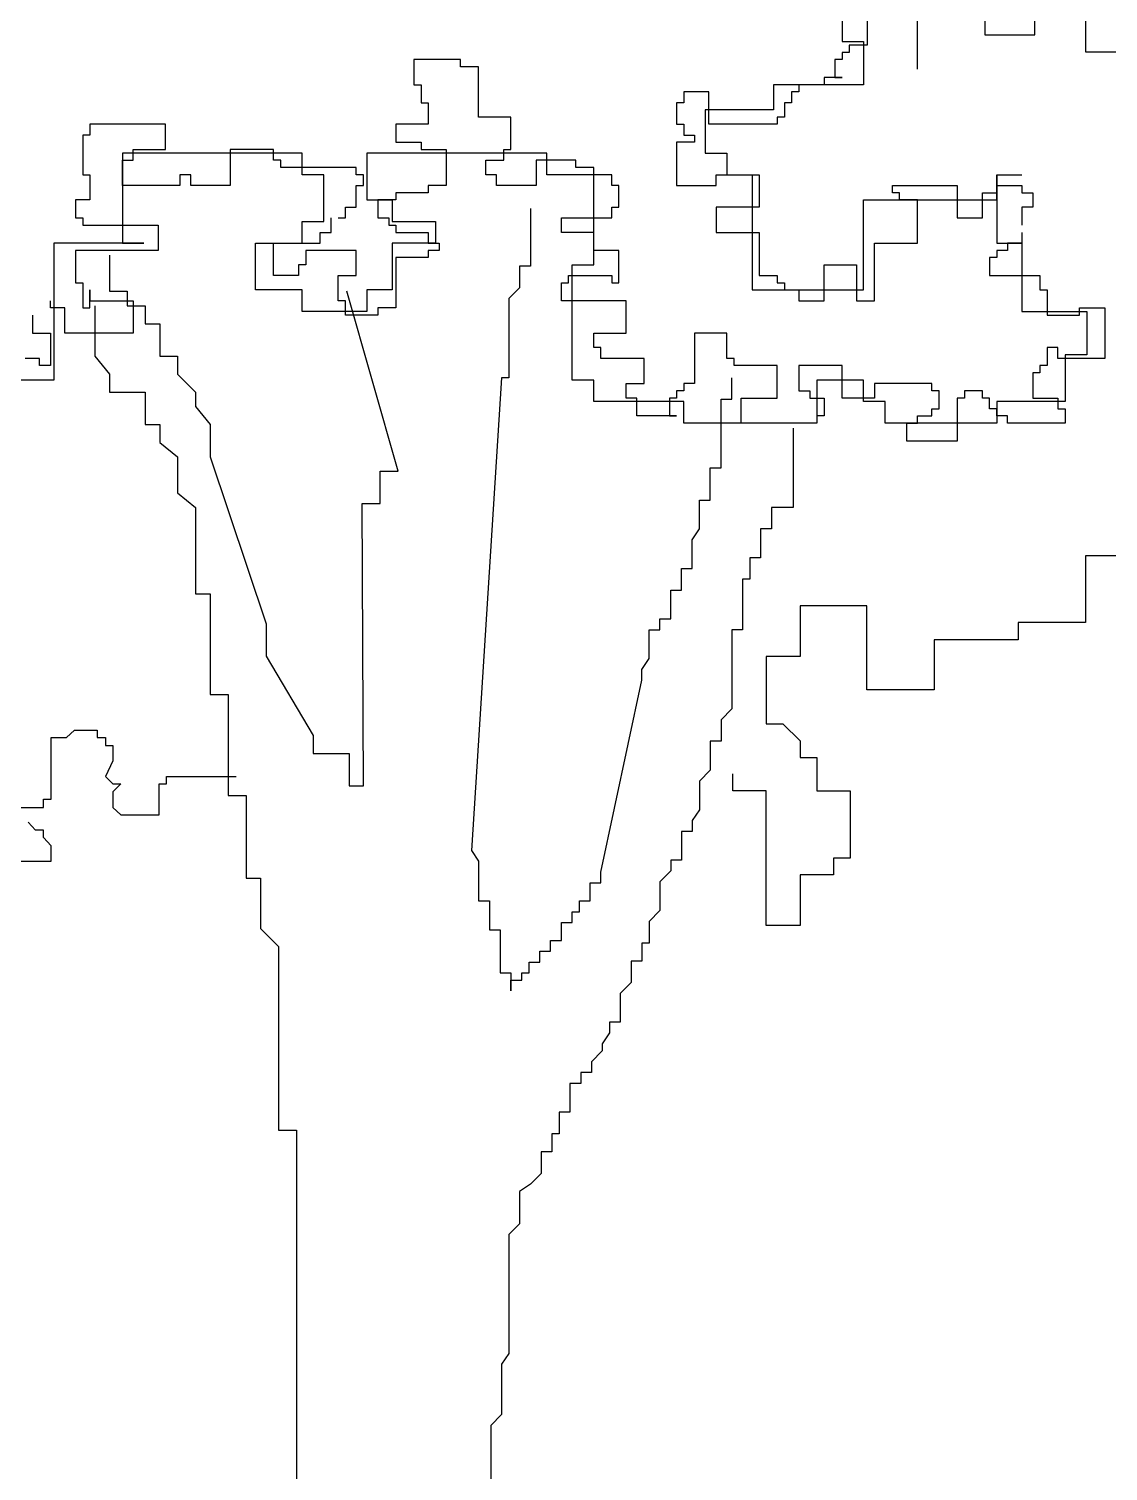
# Model space of a CAD drawing. Header units: millimetres. Extents: x -101 to 3415, y -52 to 1366.
# Drawn here: x 354.08 to 364.39, y 87.34 to 101.11 of the extents above; entities that cross this region are included whole.
import ezdxf

# ---------------------------------------------------------------- set-up
doc = ezdxf.new("R2010")
doc.units = ezdxf.units.MM
doc.layers.add('00_ARQ', color=8, linetype='Continuous')

msp = doc.modelspace()

# ---------------------------------------------------------------- linework, layer by layer
at = {"layer": '00_ARQ', "color": 9}
for points in [[(362.566, 100.73), (362.566, 101.373), (363.044, 101.373), (363.044, 101.214), (363.209, 101.214), (363.209, 101.055), (363.686, 101.055), (363.686, 101.373), (364.17, 101.373), (364.17, 100.895), (364.488, 100.895)], [(361.846, 101.199), (361.846, 100.992), (361.846, 100.992), (362.052, 100.992), (362.052, 100.992), (362.052, 100.786), (362.052, 100.786), (362.052, 100.58), (362.052, 100.58), (361.846, 100.58), (361.846, 100.58), (361.605, 100.58), (361.605, 100.58), (361.399, 100.58), (361.399, 100.58), (361.193, 100.58), (361.193, 100.58), (361.193, 100.339), (361.193, 100.339), (360.987, 100.339), (360.987, 100.339), (360.746, 100.339), (360.746, 100.339), (360.54, 100.339), (360.54, 100.339), (360.54, 100.133), (360.54, 100.133), (360.54, 99.926), (360.54, 99.926), (360.746, 99.926), (360.746, 99.926), (360.746, 99.72), (360.746, 99.72), (360.987, 99.72), (360.987, 99.72), (360.987, 99.48), (360.987, 99.48), (360.987, 99.273), (360.987, 99.273), (360.987, 99.067), (360.987, 99.067), (360.987, 98.861), (360.987, 98.861), (360.987, 98.62), (361.399, 98.62), (361.399, 98.62), (361.605, 98.62), (361.605, 98.62), (361.846, 98.62), (361.846, 98.62), (362.052, 98.62), (362.052, 98.62), (362.052, 98.861), (362.052, 98.861), (362.052, 99.067), (362.052, 99.067), (362.052, 99.273), (362.052, 99.273), (362.052, 99.48), (362.052, 99.48), (362.258, 99.48), (362.258, 99.48), (362.464, 99.48), (362.464, 99.48), (362.705, 99.48), (362.705, 99.48), (362.911, 99.48), (362.911, 99.48), (363.323, 99.48), (363.323, 99.48), (363.323, 99.72), (363.564, 99.72)], [(362.086, 101.199), (362.086, 101.061), (362.086, 101.061), (362.086, 100.958), (362.086, 100.958), (361.983, 100.958), (361.983, 100.958), (361.915, 100.958), (361.915, 100.958), (361.915, 100.889), (361.915, 100.889), (361.846, 100.889), (361.846, 100.889), (361.846, 100.82), (361.846, 100.82), (361.777, 100.82), (361.777, 100.82), (361.777, 100.752), (361.777, 100.752), (361.777, 100.649), (361.777, 100.649), (361.846, 100.649), (361.846, 100.649), (361.777, 100.649), (361.777, 100.649), (361.674, 100.649), (361.674, 100.58), (361.605, 100.58), (361.605, 100.58), (361.537, 100.58), (361.537, 100.58), (361.434, 100.58), (361.434, 100.511), (361.365, 100.511), (361.365, 100.511), (361.365, 100.408), (361.296, 100.408), (361.296, 100.339), (361.296, 100.339), (361.296, 100.27), (361.296, 100.27), (361.227, 100.27), (361.227, 100.27), (361.227, 100.202), (361.227, 100.202), (361.056, 100.202), (361.056, 100.202), (360.815, 100.202), (360.815, 100.202), (360.575, 100.202), (360.575, 100.202), (360.575, 100.27), (360.575, 100.27), (360.575, 100.408), (360.575, 100.408), (360.575, 100.511), (360.575, 100.511)], [(358.925, 99.617), (358.857, 99.617), (358.857, 99.617), (358.753, 99.617), (358.753, 99.617), (358.685, 99.617), (358.685, 99.617), (358.616, 99.617), (358.616, 99.617), (358.547, 99.617), (358.547, 99.617), (358.547, 99.72), (358.547, 99.72), (358.444, 99.72), (358.444, 99.72), (358.444, 99.789), (358.444, 99.789), (358.444, 99.858), (358.444, 99.858), (358.547, 99.858), (358.547, 99.858), (358.616, 99.858), (358.616, 99.858), (358.616, 99.961), (358.616, 99.961), (358.685, 99.961), (358.685, 99.961), (358.685, 100.03), (358.685, 100.03), (358.685, 100.098), (358.685, 100.098), (358.685, 100.202), (358.685, 100.202), (358.685, 100.27), (358.685, 100.27), (358.616, 100.27), (358.616, 100.27), (358.547, 100.27), (358.547, 100.27), (358.444, 100.27), (358.444, 100.27), (358.376, 100.27), (358.376, 100.27), (358.376, 100.339), (358.376, 100.339), (358.376, 100.408), (358.376, 100.408), (358.376, 100.511), (358.376, 100.511), (358.376, 100.58), (358.376, 100.58), (358.376, 100.649), (358.376, 100.649), (358.376, 100.752), (358.376, 100.752), (358.204, 100.752), (358.204, 100.752), (358.204, 100.82), (358.204, 100.82), (358.066, 100.82), (358.066, 100.82), (357.998, 100.82), (357.998, 100.82), (357.894, 100.82), (357.894, 100.82), (357.826, 100.82), (357.826, 100.82), (357.757, 100.82), (357.757, 100.82), (357.757, 100.752), (357.757, 100.752), (357.757, 100.649), (357.757, 100.649), (357.757, 100.58), (357.826, 100.58), (357.826, 100.511), (357.826, 100.511), (357.826, 100.408), (357.826, 100.408), (357.894, 100.408), (357.894, 100.408), (357.894, 100.339), (357.894, 100.339), (357.894, 100.27), (357.894, 100.27), (357.894, 100.202), (357.757, 100.202), (357.757, 100.202), (357.654, 100.202), (357.654, 100.202), (357.585, 100.202), (357.585, 100.202), (357.585, 100.098), (357.585, 100.098), (357.585, 100.03), (357.585, 100.03), (357.654, 100.03), (357.654, 100.03), (357.757, 100.03), (357.757, 100.03), (357.826, 100.03), (357.826, 100.03), (357.826, 99.961), (357.998, 99.961), (357.998, 99.961), (358.066, 99.961), (358.066, 99.961), (358.066, 99.858), (358.066, 99.858), (358.066, 99.789), (358.066, 99.789), (358.066, 99.72), (358.066, 99.72), (358.066, 99.617), (358.066, 99.617), (357.998, 99.617), (357.998, 99.617), (357.894, 99.617), (357.894, 99.548), (357.826, 99.548), (357.826, 99.548), (357.757, 99.548), (357.757, 99.548), (357.654, 99.548), (357.654, 99.548), (357.585, 99.548), (357.585, 99.548), (357.585, 99.48), (357.413, 99.48), (357.413, 99.48), (357.413, 99.411), (357.413, 99.411), (357.413, 99.308), (357.413, 99.308), (357.517, 99.308), (357.517, 99.239), (357.585, 99.239), (357.585, 99.239), (357.585, 99.17), (357.585, 99.17), (357.654, 99.17), (357.654, 99.17), (357.757, 99.17), (357.757, 99.17), (357.826, 99.17), (357.826, 99.17), (357.894, 99.17), (357.894, 99.17), (357.894, 99.067), (357.894, 99.067), (357.998, 99.067), (357.998, 98.998), (357.894, 98.998), (357.894, 98.998), (357.894, 98.929), (357.894, 98.929), (357.826, 98.929), (357.826, 98.929), (357.757, 98.929), (357.757, 98.929), (357.585, 98.929), (357.585, 98.62), (357.585, 98.62), (357.585, 98.517), (357.585, 98.517), (357.585, 98.448), (357.585, 98.448), (357.517, 98.448), (357.517, 98.448), (357.413, 98.448), (357.413, 98.448), (357.413, 98.379), (357.276, 98.379), (357.276, 98.379), (357.207, 98.379), (357.207, 98.379), (357.104, 98.379), (357.104, 98.379), (357.104, 98.448), (357.104, 98.448), (357.104, 98.517), (357.104, 98.517), (357.035, 98.517), (357.035, 98.517), (357.035, 98.62), (357.035, 98.62), (357.035, 98.689), (357.035, 98.689), (357.035, 98.757), (357.035, 98.757), (357.104, 98.757), (357.104, 98.757), (357.207, 98.757), (357.207, 98.757), (357.207, 98.861), (357.207, 98.861), (357.207, 98.929), (357.207, 98.929), (357.207, 98.998), (357.207, 98.998), (357.104, 98.998), (357.104, 98.998), (357.035, 98.998), (357.035, 98.998), (356.967, 98.998), (356.967, 98.998), (356.864, 98.998), (356.864, 98.998), (356.795, 98.998), (356.795, 98.998), (356.726, 98.998), (356.726, 98.998), (356.726, 98.929), (356.726, 98.929), (356.726, 98.861), (356.726, 98.861), (356.657, 98.861), (356.657, 98.861), (356.657, 98.757), (356.657, 98.757), (356.554, 98.757), (356.554, 98.757), (356.486, 98.757), (356.486, 98.757), (356.417, 98.757), (356.417, 98.757), (356.417, 98.861), (356.417, 98.861), (356.417, 98.929), (356.417, 98.929), (356.417, 98.998), (356.417, 98.998), (356.417, 99.067), (356.417, 99.067), (356.486, 99.067), (356.486, 99.067), (356.554, 99.067), (356.554, 99.067), (356.657, 99.067), (356.657, 99.067), (356.726, 99.067), (356.726, 99.067), (356.864, 99.067), (356.864, 99.067), (356.864, 99.17), (356.864, 99.17), (356.967, 99.17), (356.967, 99.308), (356.967, 99.308)], [(360.575, 100.511), (360.506, 100.511), (360.506, 100.511), (360.437, 100.511), (360.437, 100.511), (360.334, 100.511), (360.334, 100.511), (360.334, 100.408), (360.334, 100.408), (360.265, 100.408), (360.265, 100.408), (360.265, 100.339), (360.265, 100.339), (360.265, 100.27), (360.265, 100.27), (360.265, 100.202), (360.265, 100.202), (360.334, 100.202), (360.334, 100.202), (360.334, 100.098), (360.334, 100.098), (360.437, 100.098), (360.437, 100.098), (360.437, 100.03), (360.437, 100.03), (360.265, 100.03), (360.265, 100.03), (360.265, 99.961), (360.265, 99.961), (360.265, 99.858), (360.265, 99.858), (360.265, 99.789), (360.265, 99.789), (360.265, 99.72), (360.265, 99.72), (360.265, 99.617), (360.265, 99.617), (360.334, 99.617), (360.334, 99.617), (360.437, 99.617), (360.437, 99.617), (360.506, 99.617), (360.506, 99.617), (360.575, 99.617), (360.575, 99.617), (360.643, 99.617), (360.643, 99.617), (360.643, 99.72), (360.643, 99.72), (360.746, 99.72), (360.746, 99.72), (360.815, 99.72), (360.815, 99.72), (360.884, 99.72), (360.884, 99.72), (360.987, 99.72), (360.987, 99.72), (361.056, 99.72), (361.056, 99.72), (361.056, 99.617), (361.056, 99.617), (361.056, 99.548), (361.056, 99.548), (361.056, 99.48), (361.056, 99.48), (361.056, 99.411), (361.056, 99.411), (360.987, 99.411), (360.987, 99.411), (360.884, 99.411), (360.884, 99.411), (360.815, 99.411), (360.815, 99.411), (360.746, 99.411), (360.746, 99.411), (360.643, 99.411), (360.643, 99.411), (360.643, 99.308), (360.643, 99.308), (360.643, 99.239), (360.643, 99.239), (360.643, 99.17), (360.643, 99.17), (360.746, 99.17), (360.746, 99.17), (360.815, 99.17), (360.815, 99.17), (360.884, 99.17), (360.884, 99.17), (360.987, 99.17), (360.987, 99.17), (361.056, 99.17), (361.056, 99.17), (361.056, 99.067), (361.056, 99.067), (361.056, 98.998), (361.056, 98.998), (361.056, 98.929), (361.056, 98.929), (361.056, 98.861), (361.056, 98.861), (361.056, 98.757), (361.056, 98.757), (361.124, 98.757), (361.124, 98.757), (361.227, 98.757), (361.227, 98.689), (361.296, 98.689), (361.296, 98.689), (361.296, 98.62), (361.296, 98.62), (361.365, 98.62), (361.365, 98.62), (361.434, 98.62), (361.434, 98.62), (361.434, 98.517), (361.434, 98.517), (361.537, 98.517), (361.537, 98.517), (361.605, 98.517), (361.605, 98.517), (361.674, 98.517), (361.674, 98.517), (361.674, 98.62), (361.674, 98.62), (361.674, 98.689), (361.674, 98.689), (361.674, 98.757), (361.674, 98.757), (361.674, 98.861), (361.674, 98.861), (361.777, 98.861), (361.777, 98.861), (361.846, 98.861), (361.846, 98.861), (361.915, 98.861), (361.915, 98.861), (361.983, 98.861), (361.983, 98.861), (361.983, 98.757), (361.983, 98.757), (361.983, 98.689), (361.983, 98.689), (361.983, 98.62), (361.983, 98.62), (361.983, 98.517), (361.983, 98.517), (362.086, 98.517), (362.086, 98.517), (362.155, 98.517), (362.155, 98.517), (362.155, 98.62), (362.155, 98.62), (362.155, 98.689), (362.155, 98.689), (362.155, 98.757), (362.155, 98.757), (362.155, 98.861), (362.155, 98.861), (362.155, 98.929), (362.155, 98.929), (362.155, 98.998), (362.155, 98.998), (362.155, 99.067), (362.155, 99.067), (362.224, 99.067), (362.224, 99.067), (362.327, 99.067), (362.327, 99.067), (362.396, 99.067), (362.396, 99.067), (362.464, 99.067), (362.464, 99.067), (362.567, 99.067), (362.567, 99.067), (362.567, 99.17), (362.567, 99.17), (362.567, 99.239), (362.567, 99.239), (362.567, 99.308), (362.567, 99.308), (362.567, 99.48), (362.396, 99.48), (362.396, 99.48), (362.396, 99.548), (362.396, 99.548), (362.327, 99.548), (362.327, 99.548), (362.327, 99.617), (362.327, 99.617), (362.396, 99.617), (362.396, 99.617), (362.705, 99.617), (362.705, 99.617), (362.774, 99.617), (362.774, 99.617), (362.877, 99.617), (362.877, 99.617), (362.945, 99.617), (362.945, 99.617), (362.945, 99.548), (362.945, 99.548), (362.945, 99.48), (362.945, 99.48), (362.945, 99.411), (362.945, 99.411), (362.945, 99.308), (362.945, 99.308), (363.014, 99.308), (363.014, 99.308), (363.117, 99.308), (363.117, 99.308), (363.186, 99.308), (363.186, 99.308), (363.186, 99.411), (363.186, 99.411), (363.186, 99.48), (363.186, 99.48), (363.186, 99.548), (363.186, 99.548), (363.255, 99.548), (363.255, 99.548), (363.323, 99.548), (363.323, 99.548), (363.323, 99.617), (363.323, 99.617), (363.426, 99.617), (363.426, 99.617), (363.495, 99.617), (363.495, 99.617), (363.564, 99.617), (363.564, 99.617), (363.564, 99.548), (363.564, 99.548), (363.667, 99.548), (363.667, 99.548), (363.667, 99.48), (363.667, 99.48), (363.667, 99.411), (363.667, 99.411), (363.564, 99.411), (363.564, 99.411), (363.564, 99.308), (363.564, 99.308), (363.564, 99.239), (363.564, 99.239)], [(357.035, 99.308), (357.104, 99.308), (357.104, 99.308), (357.104, 99.411), (357.207, 99.411), (357.207, 99.617), (357.276, 99.617), (357.276, 99.72), (357.276, 99.72), (357.207, 99.72), (357.207, 99.72), (357.207, 99.789), (357.207, 99.789), (357.104, 99.789), (357.104, 99.789), (356.967, 99.789), (356.967, 99.789), (356.864, 99.789), (356.864, 99.789), (356.795, 99.789), (356.795, 99.789), (356.726, 99.789), (356.726, 99.789), (356.657, 99.789), (356.657, 99.789), (356.554, 99.789), (356.554, 99.789), (356.486, 99.789), (356.486, 99.789), (356.486, 99.858), (356.486, 99.858), (356.417, 99.858), (356.417, 99.858), (356.417, 99.961), (356.417, 99.961), (356.314, 99.961), (356.314, 99.961), (356.245, 99.961), (356.245, 99.961), (356.176, 99.961), (356.176, 99.961), (356.073, 99.961), (356.073, 99.961), (356.005, 99.961), (356.005, 99.961), (356.005, 99.858), (356.005, 99.858), (356.005, 99.789), (356.005, 99.789), (356.005, 99.72), (356.005, 99.72), (356.005, 99.617), (356.005, 99.617), (355.936, 99.617), (355.936, 99.617), (355.867, 99.617), (355.867, 99.617), (355.764, 99.617), (355.764, 99.617), (355.695, 99.617), (355.695, 99.617), (355.627, 99.617), (355.627, 99.617), (355.627, 99.72), (355.627, 99.72), (355.524, 99.72), (355.524, 99.72), (355.524, 99.617), (355.524, 99.617), (355.455, 99.617), (355.455, 99.617), (355.386, 99.617), (355.386, 99.617), (355.317, 99.617), (355.317, 99.617), (355.214, 99.617), (355.214, 99.617), (355.146, 99.617), (355.146, 99.617), (355.077, 99.617), (355.077, 99.617), (354.974, 99.617), (354.974, 99.617), (354.974, 99.72), (354.974, 99.72), (354.974, 99.789), (354.974, 99.789), (354.974, 99.858), (354.974, 99.858), (355.077, 99.858), (355.077, 99.858), (355.077, 99.961), (355.214, 99.961), (355.214, 99.961), (355.317, 99.961), (355.317, 99.961), (355.386, 99.961), (355.386, 99.961), (355.386, 100.03), (355.386, 100.03), (355.386, 100.098), (355.386, 100.098), (355.386, 100.202), (355.386, 100.202), (355.317, 100.202), (355.317, 100.202), (355.214, 100.202), (355.214, 100.202), (355.146, 100.202), (355.146, 100.202), (355.077, 100.202), (355.077, 100.202), (354.974, 100.202), (354.974, 100.202), (354.905, 100.202), (354.905, 100.202), (354.836, 100.202), (354.836, 100.202), (354.733, 100.202), (354.733, 100.202), (354.665, 100.202), (354.665, 100.202), (354.665, 100.098), (354.665, 100.098), (354.596, 100.098), (354.596, 100.098), (354.596, 100.03), (354.596, 100.03), (354.596, 99.961), (354.596, 99.961), (354.596, 99.858), (354.596, 99.858), (354.596, 99.789), (354.596, 99.789), (354.596, 99.72), (354.665, 99.72), (354.665, 99.617), (354.665, 99.617), (354.665, 99.548), (354.665, 99.548), (354.665, 99.48), (354.665, 99.48), (354.527, 99.48), (354.527, 99.48), (354.527, 99.411), (354.527, 99.411), (354.527, 99.308), (354.527, 99.308), (354.596, 99.308), (354.596, 99.308), (354.596, 99.239), (354.733, 99.239), (354.733, 99.239), (354.836, 99.239), (354.836, 99.239), (354.905, 99.239), (354.905, 99.239), (354.974, 99.239), (354.974, 99.239), (355.077, 99.239), (355.077, 99.239), (355.146, 99.239), (355.146, 99.239), (355.214, 99.239), (355.214, 99.239), (355.317, 99.239), (355.317, 99.239), (355.317, 99.17), (355.317, 99.17), (355.317, 99.067), (355.317, 99.067), (355.317, 98.998), (355.317, 98.998), (355.214, 98.998), (355.214, 98.998), (355.146, 98.998), (355.146, 98.998), (355.077, 98.998), (355.077, 98.998), (354.974, 98.998), (354.974, 98.998), (354.905, 98.998), (354.905, 98.998), (354.733, 98.998), (354.733, 98.998), (354.665, 98.998), (354.665, 98.998), (354.596, 98.998), (354.596, 98.998), (354.527, 98.998), (354.527, 98.998), (354.527, 98.929), (354.527, 98.929), (354.527, 98.861), (354.527, 98.861), (354.527, 98.757), (354.527, 98.757), (354.527, 98.689), (354.527, 98.689), (354.596, 98.689), (354.596, 98.689), (354.596, 98.62), (354.596, 98.62), (354.596, 98.517), (354.596, 98.517), (354.596, 98.448), (354.596, 98.448), (354.665, 98.448), (354.665, 98.448), (354.665, 98.517), (354.665, 98.517), (354.665, 98.62), (354.665, 98.62), (354.665, 98.517), (354.665, 98.517), (354.733, 98.517), (354.733, 98.517), (354.836, 98.517), (354.836, 98.517), (354.905, 98.517), (354.905, 98.517), (354.974, 98.517), (354.974, 98.517), (355.077, 98.517), (355.077, 98.517), (355.077, 98.448), (355.077, 98.448), (355.077, 98.379), (355.077, 98.379), (355.077, 98.276), (355.077, 98.276), (355.077, 98.207), (355.077, 98.207), (354.974, 98.207), (354.974, 98.207), (354.905, 98.207), (354.905, 98.207), (354.836, 98.207), (354.836, 98.207), (354.733, 98.207), (354.733, 98.207), (354.665, 98.207), (354.665, 98.207), (354.596, 98.207), (354.596, 98.207), (354.424, 98.207), (354.424, 98.448), (354.287, 98.448), (354.287, 98.517), (354.287, 98.517)], [(363.323, 99.72), (363.323, 99.48), (363.323, 99.48), (363.323, 99.273), (363.323, 99.273), (363.323, 99.067), (363.323, 99.067), (363.564, 99.067), (363.564, 98.62), (363.564, 98.62), (363.564, 98.414), (363.564, 98.414), (363.77, 98.414), (363.77, 98.414), (363.976, 98.414), (363.976, 98.414), (364.182, 98.414), (364.182, 98.414), (364.182, 98.207), (364.182, 98.207), (364.182, 98.001), (364.182, 98.001), (363.976, 98.001), (363.976, 98.001), (363.976, 97.76), (363.976, 97.76), (363.976, 97.554), (363.564, 97.554), (363.564, 97.554), (363.323, 97.554), (363.323, 97.554), (363.323, 97.348), (363.323, 97.348), (363.117, 97.348), (363.117, 97.348), (362.911, 97.348), (362.911, 97.348), (362.705, 97.348), (362.705, 97.348), (362.464, 97.348), (362.464, 97.348), (362.258, 97.348), (362.258, 97.348), (362.258, 97.554), (362.258, 97.554), (362.052, 97.554), (362.052, 97.554), (362.052, 97.76), (362.052, 97.76), (361.846, 97.76), (361.846, 97.76), (361.605, 97.76), (361.605, 97.76), (361.605, 97.554), (361.605, 97.554), (361.605, 97.348), (361.193, 97.348), (361.193, 97.348), (360.987, 97.348), (360.987, 97.348), (360.746, 97.348), (360.746, 97.348), (360.54, 97.348), (360.54, 97.348), (360.334, 97.348), (360.334, 97.348), (360.334, 97.554), (360.334, 97.554), (360.128, 97.554), (360.128, 97.554), (359.887, 97.554), (359.887, 97.554), (359.681, 97.554), (359.681, 97.554), (359.475, 97.554), (359.475, 97.554), (359.475, 97.76), (359.475, 97.76), (359.269, 97.76), (359.269, 97.76), (359.269, 98.001), (359.269, 98.001), (359.269, 98.207), (359.269, 98.207), (359.269, 98.414), (359.269, 98.414), (359.269, 98.62), (359.269, 98.62), (359.269, 98.861), (359.269, 98.861), (359.475, 98.861), (359.475, 98.861), (359.475, 99.067), (359.475, 99.067), (359.475, 99.273), (359.475, 99.273), (359.475, 99.48), (359.475, 99.48), (359.475, 99.72), (359.028, 99.72), (359.028, 99.72), (359.028, 99.926), (358.616, 99.926), (358.616, 99.926), (358.41, 99.926), (358.41, 99.926), (358.169, 99.926), (358.169, 99.926), (357.963, 99.926), (357.963, 99.926), (357.551, 99.926), (357.551, 99.926), (357.31, 99.926), (357.31, 99.926), (357.31, 99.72), (357.31, 99.72), (357.31, 99.48), (357.551, 99.48), (357.551, 99.273), (357.963, 99.273), (357.963, 99.273), (357.963, 99.067), (357.963, 99.067), (357.757, 99.067), (357.757, 99.067), (357.551, 99.067), (357.551, 99.067), (357.551, 98.861), (357.551, 98.861), (357.551, 98.62), (357.551, 98.62), (357.31, 98.62), (357.31, 98.62), (357.31, 98.414), (357.31, 98.414), (357.104, 98.414), (357.104, 98.414), (356.898, 98.414), (356.898, 98.414), (356.692, 98.414), (356.692, 98.414), (356.692, 98.62), (356.692, 98.62), (356.451, 98.62), (356.451, 98.62), (356.245, 98.62), (356.245, 98.62), (356.245, 98.861), (356.245, 98.861), (356.245, 99.067), (356.245, 99.067), (356.451, 99.067), (356.451, 99.067), (356.692, 99.067), (356.692, 99.273), (356.898, 99.273), (356.898, 99.273), (356.898, 99.48), (356.898, 99.48), (356.898, 99.72), (356.898, 99.72), (356.692, 99.72), (356.692, 99.72), (356.692, 99.926), (356.692, 99.926), (356.451, 99.926), (356.451, 99.926), (356.245, 99.926), (356.245, 99.926), (355.833, 99.926), (355.833, 99.926), (355.592, 99.926), (355.592, 99.926), (355.386, 99.926), (355.386, 99.926), (355.18, 99.926), (355.18, 99.926), (354.974, 99.926), (354.974, 99.926), (354.974, 99.72), (354.974, 99.72), (354.974, 99.48), (354.974, 99.48), (354.974, 99.273), (354.974, 99.273), (354.974, 99.067), (355.18, 99.067), (354.974, 99.067), (354.974, 99.067), (354.733, 99.067), (354.733, 99.067), (354.527, 99.067), (354.527, 99.067), (354.321, 99.067), (354.321, 99.067), (354.321, 98.861), (354.321, 98.861), (354.321, 98.62), (354.321, 98.62), (354.321, 98.414), (354.321, 98.414), (354.321, 98.207), (354.321, 98.207), (354.321, 98.001), (354.321, 98.001), (354.321, 97.76), (354.321, 97.76), (353.874, 97.76)], [(361.227, 97.348), (361.124, 97.348), (361.124, 97.348), (361.056, 97.348), (361.056, 97.348), (360.987, 97.348), (360.987, 97.348), (360.884, 97.348), (360.884, 97.348), (360.884, 97.417), (360.884, 97.417), (360.884, 97.485), (360.884, 97.485), (360.884, 97.588), (360.884, 97.588), (360.987, 97.588), (360.987, 97.588), (361.056, 97.588), (361.056, 97.588), (361.124, 97.588), (361.124, 97.588), (361.227, 97.588), (361.227, 97.588), (361.227, 97.657), (361.227, 97.657), (361.227, 97.726), (361.227, 97.726), (361.227, 97.829), (361.227, 97.829), (361.227, 97.898), (361.227, 97.898), (361.124, 97.898), (361.124, 97.898), (361.056, 97.898), (361.056, 97.898), (360.987, 97.898), (360.987, 97.898), (360.884, 97.898), (360.884, 97.898), (360.815, 97.898), (360.815, 97.898), (360.815, 97.967), (360.815, 97.967), (360.746, 97.967), (360.746, 97.967), (360.746, 98.07), (360.746, 98.07), (360.746, 98.139), (360.746, 98.139), (360.746, 98.207), (360.746, 98.207), (360.643, 98.207), (360.643, 98.207), (360.575, 98.207), (360.575, 98.207), (360.506, 98.207), (360.506, 98.207), (360.437, 98.207), (360.437, 98.207), (360.437, 98.139), (360.437, 98.139), (360.437, 98.07), (360.437, 98.07), (360.437, 97.967), (360.437, 97.967), (360.437, 97.898), (360.437, 97.898), (360.437, 97.829), (360.437, 97.829), (360.437, 97.726), (360.437, 97.726), (360.334, 97.726), (360.334, 97.726), (360.334, 97.657), (360.334, 97.657), (360.265, 97.657), (360.265, 97.657), (360.265, 97.588), (360.197, 97.588), (360.197, 97.485), (360.197, 97.485), (360.197, 97.417), (360.197, 97.417), (360.265, 97.417), (360.265, 97.417), (360.197, 97.417), (360.197, 97.417), (360.094, 97.417), (360.094, 97.417), (360.025, 97.417), (360.025, 97.417), (359.956, 97.417), (359.956, 97.417), (359.887, 97.417), (359.887, 97.417), (359.887, 97.485), (359.887, 97.485), (359.887, 97.588), (359.784, 97.588), (359.784, 97.657), (359.784, 97.657), (359.784, 97.726), (359.784, 97.726), (359.887, 97.726), (359.887, 97.726), (359.956, 97.726), (359.956, 97.726), (359.956, 97.829), (359.956, 97.829), (359.956, 97.898), (359.956, 97.898), (359.956, 97.967), (359.784, 97.967), (359.784, 97.967), (359.716, 97.967), (359.716, 97.967), (359.647, 97.967), (359.647, 97.967), (359.544, 97.967), (359.544, 97.967), (359.544, 98.07), (359.544, 98.07), (359.475, 98.07), (359.475, 98.07), (359.475, 98.139), (359.475, 98.139), (359.475, 98.207), (359.475, 98.207), (359.544, 98.207), (359.544, 98.207), (359.647, 98.207), (359.647, 98.207), (359.716, 98.207), (359.716, 98.207), (359.784, 98.207), (359.784, 98.207), (359.784, 98.276), (359.784, 98.276), (359.784, 98.379), (359.784, 98.379), (359.784, 98.448), (359.784, 98.448), (359.784, 98.517), (359.784, 98.517), (359.716, 98.517), (359.716, 98.517), (359.647, 98.517), (359.647, 98.517), (359.544, 98.517), (359.544, 98.517), (359.475, 98.517), (359.475, 98.517), (359.406, 98.517), (359.406, 98.517), (359.303, 98.517), (359.303, 98.517), (359.235, 98.517), (359.235, 98.517), (359.166, 98.517), (359.166, 98.517), (359.166, 98.62), (359.166, 98.62), (359.166, 98.689), (359.166, 98.689), (359.235, 98.689), (359.235, 98.689), (359.235, 98.757), (359.235, 98.757), (359.303, 98.757), (359.303, 98.757), (359.406, 98.757), (359.406, 98.757), (359.475, 98.757), (359.475, 98.757), (359.544, 98.757), (359.544, 98.757), (359.647, 98.757), (359.647, 98.689), (359.716, 98.689), (359.716, 98.689), (359.716, 98.757), (359.716, 98.757), (359.716, 98.861), (359.716, 98.861), (359.716, 98.929), (359.716, 98.929), (359.716, 98.998), (359.716, 98.998), (359.647, 98.998), (359.647, 98.998), (359.544, 98.998), (359.544, 98.998), (359.475, 98.998), (359.475, 98.998), (359.475, 99.067), (359.475, 99.067), (359.475, 99.17), (359.475, 99.17), (359.406, 99.17), (359.406, 99.17), (359.303, 99.17), (359.303, 99.17), (359.235, 99.17), (359.235, 99.17), (359.166, 99.17), (359.166, 99.17), (359.166, 99.239), (359.166, 99.239), (359.166, 99.308), (359.166, 99.308), (359.235, 99.308), (359.235, 99.308), (359.303, 99.308), (359.303, 99.308), (359.406, 99.308), (359.406, 99.308), (359.475, 99.308), (359.475, 99.308), (359.544, 99.308), (359.544, 99.308), (359.647, 99.308), (359.647, 99.308), (359.647, 99.411), (359.647, 99.411), (359.716, 99.411), (359.716, 99.411), (359.716, 99.48), (359.716, 99.48), (359.716, 99.548), (359.716, 99.548), (359.716, 99.617), (359.716, 99.617), (359.647, 99.617), (359.647, 99.617), (359.647, 99.72), (359.475, 99.72), (359.475, 99.72), (359.475, 99.789), (359.475, 99.789), (359.406, 99.789), (359.406, 99.789), (359.303, 99.789), (359.303, 99.858), (359.235, 99.858), (359.235, 99.858), (359.166, 99.858), (359.166, 99.858), (359.097, 99.858), (359.097, 99.858), (358.925, 99.858), (358.925, 99.72), (358.925, 99.72), (358.925, 99.617), (358.925, 99.617)], [(358.87, 99.398), (358.87, 98.848), (358.767, 98.848), (358.767, 98.642), (358.664, 98.539), (358.664, 97.782), (358.595, 97.782), (358.307, 93.268), (358.376, 93.164), (358.376, 92.786), (358.479, 92.786), (358.479, 92.511), (358.582, 92.511), (358.582, 92.099), (358.685, 92.099), (358.685, 91.927), (358.685, 92.03), (358.788, 92.03), (358.788, 92.099), (358.857, 92.099), (358.857, 92.202), (358.96, 92.202), (358.96, 92.305), (359.063, 92.305), (359.063, 92.408), (359.166, 92.408), (359.166, 92.58), (359.269, 92.58), (359.269, 92.683), (359.338, 92.683), (359.338, 92.786), (359.441, 92.786), (359.441, 92.958), (359.544, 92.958), (359.544, 93.061), (359.935, 94.894), (359.935, 94.997), (360.004, 95.1), (360.004, 95.375), (360.107, 95.375), (360.107, 95.479), (360.21, 95.479), (360.21, 95.754), (360.313, 95.754), (360.313, 95.96), (360.416, 95.96), (360.416, 96.235), (360.485, 96.338), (360.485, 96.613), (360.588, 96.613), (360.588, 96.923), (360.691, 96.923), (360.691, 97.576), (360.794, 97.576), (360.794, 97.782)], [(363.564, 99.17), (363.564, 99.067), (363.564, 99.067), (363.426, 99.067), (363.426, 99.067), (363.426, 98.998), (363.426, 98.998), (363.323, 98.998), (363.323, 98.998), (363.323, 98.929), (363.255, 98.929), (363.255, 98.861), (363.255, 98.861), (363.255, 98.757), (363.255, 98.757), (363.323, 98.757), (363.323, 98.757), (363.426, 98.757), (363.426, 98.757), (363.495, 98.757), (363.495, 98.757), (363.564, 98.757), (363.564, 98.757), (363.667, 98.757), (363.667, 98.757), (363.736, 98.757), (363.736, 98.757), (363.736, 98.689), (363.736, 98.689), (363.736, 98.62), (363.804, 98.62), (363.804, 98.517), (363.804, 98.517), (363.804, 98.448), (363.804, 98.448), (363.804, 98.379), (363.804, 98.379), (363.907, 98.379), (363.907, 98.379), (363.976, 98.379), (363.976, 98.379), (364.045, 98.379), (364.045, 98.379), (364.114, 98.379), (364.114, 98.379), (364.114, 98.448), (364.114, 98.448), (364.217, 98.448), (364.217, 98.448), (364.285, 98.448), (364.285, 98.448), (364.354, 98.448), (364.354, 98.448), (364.354, 98.379), (364.354, 98.379), (364.354, 98.276), (364.354, 98.276), (364.354, 98.207), (364.354, 98.207), (364.354, 98.139), (364.354, 98.139), (364.354, 98.07), (364.354, 98.07), (364.354, 97.967), (364.354, 97.967), (364.285, 97.967), (364.285, 97.967), (364.217, 97.967), (364.217, 97.967), (364.114, 97.967), (364.114, 97.967), (364.045, 97.967), (364.045, 97.967), (363.976, 97.967), (363.976, 97.967), (363.907, 97.967), (363.907, 97.967), (363.907, 98.07), (363.907, 98.07), (363.804, 98.07), (363.804, 98.07), (363.804, 97.967), (363.804, 97.967), (363.804, 97.898), (363.736, 97.898), (363.736, 97.829), (363.667, 97.829), (363.667, 97.726), (363.667, 97.726), (363.667, 97.657), (363.667, 97.657), (363.667, 97.588), (363.667, 97.588), (363.736, 97.588), (363.736, 97.588), (363.804, 97.588), (363.804, 97.588), (363.907, 97.588), (363.907, 97.588), (363.907, 97.485), (363.907, 97.485), (363.976, 97.485), (363.976, 97.485), (363.976, 97.417), (363.976, 97.417), (363.976, 97.348), (363.976, 97.348), (363.907, 97.348), (363.907, 97.348), (363.804, 97.348), (363.804, 97.348), (363.736, 97.348), (363.736, 97.348), (363.667, 97.348), (363.667, 97.348), (363.564, 97.348), (363.564, 97.348), (363.495, 97.348), (363.495, 97.348), (363.426, 97.348), (363.426, 97.348), (363.426, 97.417), (363.426, 97.417), (363.323, 97.417), (363.323, 97.485), (363.255, 97.485), (363.255, 97.485), (363.255, 97.588), (363.255, 97.588), (363.186, 97.588), (363.186, 97.588), (363.186, 97.657), (363.186, 97.657), (363.117, 97.657), (363.117, 97.657), (363.014, 97.657), (363.014, 97.657), (363.014, 97.588), (363.014, 97.588), (362.945, 97.588), (362.945, 97.588), (362.945, 97.485), (362.945, 97.485), (362.945, 97.417), (362.945, 97.417), (362.945, 97.348), (362.945, 97.348), (362.945, 97.279), (362.945, 97.279), (362.945, 97.176), (362.945, 97.176), (362.877, 97.176), (362.877, 97.176), (362.774, 97.176), (362.774, 97.176), (362.705, 97.176), (362.705, 97.176), (362.636, 97.176), (362.636, 97.176), (362.567, 97.176), (362.567, 97.176), (362.464, 97.176), (362.464, 97.176), (362.464, 97.279), (362.464, 97.279), (362.464, 97.348), (362.464, 97.348), (362.567, 97.348), (362.567, 97.348), (362.567, 97.417), (362.567, 97.417), (362.636, 97.417), (362.636, 97.417), (362.705, 97.417), (362.705, 97.417), (362.705, 97.485), (362.705, 97.485), (362.774, 97.485), (362.774, 97.485), (362.774, 97.588), (362.774, 97.588), (362.774, 97.657), (362.774, 97.657), (362.705, 97.657), (362.705, 97.657), (362.705, 97.726), (362.705, 97.726), (362.567, 97.726), (362.567, 97.726), (362.464, 97.726), (362.464, 97.726), (362.396, 97.726), (362.396, 97.726), (362.327, 97.726), (362.327, 97.726), (362.224, 97.726), (362.224, 97.726), (362.155, 97.726), (362.155, 97.726), (362.155, 97.657), (362.155, 97.657), (362.155, 97.588), (362.155, 97.588), (362.086, 97.588), (362.086, 97.588), (361.983, 97.588), (361.983, 97.588), (361.915, 97.588), (361.915, 97.588), (361.846, 97.588), (361.846, 97.588), (361.846, 97.657), (361.846, 97.657), (361.846, 97.726), (361.846, 97.726), (361.846, 97.829), (361.846, 97.829), (361.846, 97.898), (361.846, 97.898), (361.777, 97.898), (361.777, 97.898), (361.674, 97.898), (361.674, 97.898), (361.605, 97.898), (361.605, 97.898), (361.537, 97.898), (361.537, 97.898), (361.434, 97.898), (361.434, 97.898), (361.434, 97.829), (361.434, 97.829), (361.434, 97.726), (361.434, 97.726), (361.434, 97.657), (361.434, 97.657), (361.537, 97.657), (361.537, 97.657), (361.537, 97.588), (361.674, 97.588), (361.674, 97.588), (361.674, 97.485), (361.674, 97.485), (361.674, 97.417), (361.674, 97.417), (361.605, 97.417), (361.605, 97.417), (361.605, 97.348), (361.605, 97.348), (361.537, 97.348), (361.537, 97.348), (361.296, 97.348), (361.296, 97.348), (361.227, 97.348), (361.227, 97.348)], [(354.85, 98.951), (354.85, 98.607), (355.021, 98.607), (355.021, 98.47), (355.193, 98.47), (355.193, 98.298), (355.331, 98.298), (355.331, 97.989), (355.502, 97.989), (355.502, 97.817), (355.674, 97.645), (355.674, 97.507), (355.812, 97.335), (355.812, 97.026), (356.347, 95.433), (356.347, 95.123), (356.796, 94.365), (356.796, 94.193), (357.14, 94.193), (357.14, 93.884), (357.277, 93.884), (357.263, 96.58), (357.435, 96.58), (357.435, 96.889), (357.607, 96.889), (357.117, 98.607)], [(354.115, 98.379), (354.115, 98.276), (354.115, 98.276), (354.115, 98.207), (354.115, 98.207), (354.287, 98.207), (354.287, 97.967), (354.287, 97.967), (354.287, 97.898), (354.287, 97.898), (354.184, 97.898), (354.184, 97.898), (354.184, 97.967), (354.046, 97.967)], [(354.712, 98.47), (354.712, 97.989), (354.85, 97.817), (354.85, 97.645), (355.193, 97.645), (355.193, 97.335), (355.331, 97.335), (355.331, 97.163), (355.502, 97.026), (355.502, 96.682), (355.674, 96.544), (355.674, 95.719), (355.812, 95.719), (355.812, 94.757), (355.984, 94.757), (355.984, 93.794), (356.155, 93.794), (356.155, 93.003), (356.293, 93.003), (356.293, 92.522), (356.465, 92.35), (356.465, 90.596), (356.636, 90.596), (356.636, 80.659)], [(361.378, 97.301), (361.378, 96.544), (361.172, 96.544), (361.172, 96.338), (361.069, 96.338), (361.069, 96.063), (360.966, 96.063), (360.966, 95.857), (360.897, 95.857), (360.897, 95.375), (360.794, 95.375), (360.794, 94.619), (360.691, 94.516), (360.691, 94.31), (360.588, 94.31), (360.588, 94.034), (360.485, 93.931), (360.485, 93.656), (360.416, 93.553), (360.416, 93.45), (360.313, 93.45), (360.313, 93.175), (360.21, 93.175), (360.21, 93.072), (360.107, 92.969), (360.107, 92.694), (360.004, 92.59), (360.004, 92.384), (359.935, 92.384), (359.935, 92.212), (359.832, 92.212), (359.832, 92.006), (359.729, 91.903), (359.729, 91.628), (359.626, 91.628), (359.626, 91.525), (359.557, 91.421), (359.557, 91.353), (359.454, 91.249), (359.454, 91.146), (359.351, 91.146), (359.351, 91.043), (359.248, 91.043), (359.248, 90.768), (359.145, 90.768), (359.145, 90.562), (359.076, 90.562), (359.076, 90.39), (358.973, 90.39), (358.973, 90.184), (358.87, 90.08), (358.767, 90.012), (358.767, 89.702), (358.664, 89.599), (358.664, 88.464), (358.595, 88.361), (358.595, 87.88), (358.492, 87.777), (358.492, 80.659)], [(364.807, 96.081), (364.17, 96.081), (364.17, 95.443), (363.527, 95.443), (363.527, 95.278), (362.725, 95.278), (362.725, 94.8), (362.083, 94.8), (362.083, 95.603), (361.446, 95.603), (361.446, 95.119), (361.121, 95.119), (361.121, 94.476), (361.281, 94.476), (361.446, 94.316), (361.446, 94.157), (361.605, 94.157), (361.605, 93.838), (361.923, 93.838), (361.923, 93.195), (361.764, 93.195), (361.764, 93.036), (361.446, 93.036), (361.446, 92.552), (361.121, 92.552), (361.121, 93.838), (360.803, 93.838), (360.803, 93.998)], [(353.998, 93.679), (354.222, 93.679), (354.222, 93.756), (354.293, 93.756), (354.293, 94.346), (354.441, 94.346), (354.517, 94.417), (354.735, 94.417), (354.735, 94.346), (354.812, 94.346), (354.812, 94.269), (354.883, 94.269), (354.883, 94.122), (354.812, 93.974), (354.883, 93.903), (354.96, 93.903), (354.883, 93.827)], [(354.883, 93.827), (354.883, 93.679), (354.96, 93.608), (355.325, 93.608), (355.325, 93.903), (355.396, 93.903), (355.396, 93.974), (356.062, 93.974)], [(353.78, 93.166), (354.293, 93.166), (354.293, 93.313), (354.222, 93.39), (354.222, 93.461), (354.146, 93.461), (354.075, 93.538)]]:
    msp.add_lwpolyline(points, dxfattribs=at)

doc.saveas('drawing.dxf')
